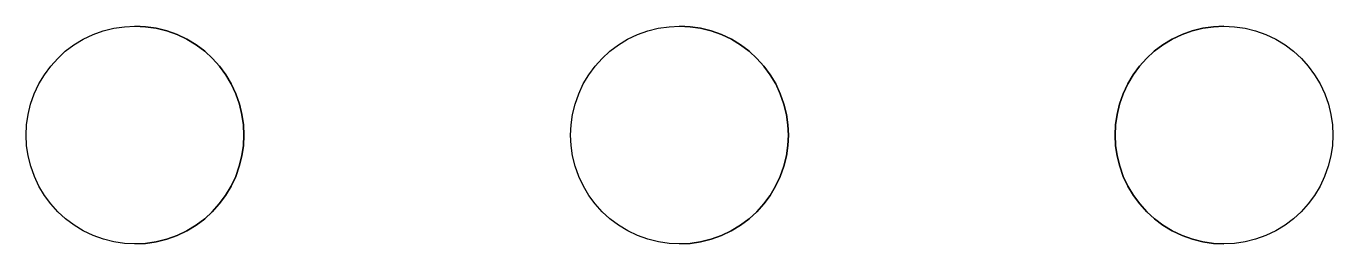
# Model space of a CAD drawing. Header units: millimetres. Extents: x 10366 to 13995, y 24552 to 29685.
# Drawn here: x 13226.8 to 13346.8, y 26825.1 to 26845.1 of the extents above; entities that cross this region are included whole.
import ezdxf

# ---------------------------------------------------------------- set-up
doc = ezdxf.new("R2010")
doc.units = ezdxf.units.MM
doc.header["$LTSCALE"] = 3
doc.layers.add('DomyÅ›lny', color=7, linetype='Continuous')

msp = doc.modelspace()

# ---------------------------------------------------------------- linework, layer by layer
at = {"layer": 'DomyÅ›lny'}
for points in [[(13236.78, 26825.09, 0), (13235.82, 26825.14, 0), (13234.85, 26825.29, 0), (13233.88, 26825.53, 0), (13232.93, 26825.87, 0), (13232.03, 26826.3, 0), (13231.18, 26826.82, 0), (13230.39, 26827.4, 0), (13229.69, 26828.05, 0), (13229.05, 26828.76, 0), (13228.47, 26829.54, 0), (13227.96, 26830.39, 0), (13227.54, 26831.28, 0), (13227.21, 26832.22, 0), (13226.97, 26833.17, 0), (13226.83, 26834.13, 0), (13226.78, 26835.08, 0), (13226.83, 26836.02, 0), (13226.97, 26836.98, 0), (13227.2, 26837.94, 0), (13227.53, 26838.88, 0), (13227.95, 26839.78, 0), (13228.46, 26840.63, 0), (13229.04, 26841.42, 0), (13229.68, 26842.13, 0), (13230.38, 26842.78, 0), (13231.17, 26843.36, 0), (13232.02, 26843.88, 0), (13232.93, 26844.32, 0), (13233.87, 26844.66, 0), (13234.84, 26844.9, 0), (13235.82, 26845.04, 0), (13236.78, 26845.09, 0)], [(13236.78, 26845.09, 0), (13237.75, 26845.04, 0), (13238.72, 26844.9, 0), (13239.69, 26844.66, 0), (13240.64, 26844.32, 0), (13241.55, 26843.88, 0), (13242.4, 26843.36, 0), (13243.18, 26842.78, 0), (13243.89, 26842.13, 0), (13244.53, 26841.42, 0), (13245.11, 26840.63, 0), (13245.62, 26839.78, 0), (13246.04, 26838.88, 0), (13246.37, 26837.94, 0), (13246.6, 26836.98, 0), (13246.74, 26836.02, 0), (13246.78, 26835.08, 0), (13246.74, 26834.13, 0), (13246.6, 26833.17, 0), (13246.36, 26832.22, 0), (13246.03, 26831.28, 0), (13245.61, 26830.39, 0), (13245.1, 26829.54, 0), (13244.52, 26828.76, 0), (13243.88, 26828.05, 0), (13243.18, 26827.4, 0), (13242.39, 26826.82, 0), (13241.54, 26826.3, 0), (13240.64, 26825.87, 0), (13239.69, 26825.53, 0), (13238.72, 26825.29, 0), (13237.75, 26825.14, 0), (13236.78, 26825.09, 0)], [(13236.78, 26825.09, 0), (13237.75, 26825.14, 0), (13238.72, 26825.29, 0), (13239.69, 26825.53, 0), (13240.64, 26825.87, 0), (13241.54, 26826.3, 0), (13242.39, 26826.82, 0), (13243.18, 26827.4, 0), (13243.88, 26828.05, 0), (13244.52, 26828.76, 0), (13245.1, 26829.54, 0), (13245.61, 26830.39, 0), (13246.03, 26831.28, 0), (13246.36, 26832.22, 0), (13246.6, 26833.17, 0), (13246.74, 26834.13, 0), (13246.78, 26835.08, 0), (13246.74, 26836.02, 0), (13246.6, 26836.98, 0), (13246.37, 26837.94, 0), (13246.04, 26838.88, 0), (13245.62, 26839.78, 0), (13245.11, 26840.63, 0), (13244.53, 26841.42, 0), (13243.89, 26842.13, 0), (13243.18, 26842.78, 0), (13242.4, 26843.36, 0), (13241.55, 26843.88, 0), (13240.64, 26844.32, 0), (13239.7, 26844.66, 0), (13238.72, 26844.9, 0), (13237.75, 26845.04, 0), (13236.78, 26845.09, 0)], [(13286.78, 26825.09, 0), (13285.82, 26825.14, 0), (13284.85, 26825.29, 0), (13283.88, 26825.53, 0), (13282.93, 26825.87, 0), (13282.03, 26826.3, 0), (13281.18, 26826.82, 0), (13280.39, 26827.4, 0), (13279.69, 26828.05, 0), (13279.05, 26828.76, 0), (13278.47, 26829.54, 0), (13277.96, 26830.39, 0), (13277.54, 26831.28, 0), (13277.21, 26832.22, 0), (13276.97, 26833.17, 0), (13276.83, 26834.13, 0), (13276.78, 26835.08, 0), (13276.83, 26836.02, 0), (13276.97, 26836.98, 0), (13277.2, 26837.94, 0), (13277.53, 26838.88, 0), (13277.95, 26839.78, 0), (13278.46, 26840.63, 0), (13279.04, 26841.42, 0), (13279.68, 26842.13, 0), (13280.38, 26842.78, 0), (13281.17, 26843.36, 0), (13282.02, 26843.88, 0), (13282.93, 26844.32, 0), (13283.87, 26844.66, 0), (13284.84, 26844.9, 0), (13285.82, 26845.04, 0), (13286.78, 26845.09, 0)], [(13286.78, 26845.09, 0), (13287.75, 26845.04, 0), (13288.72, 26844.9, 0), (13289.69, 26844.66, 0), (13290.64, 26844.32, 0), (13291.55, 26843.88, 0), (13292.4, 26843.36, 0), (13293.18, 26842.78, 0), (13293.89, 26842.13, 0), (13294.53, 26841.42, 0), (13295.11, 26840.63, 0), (13295.62, 26839.78, 0), (13296.04, 26838.88, 0), (13296.37, 26837.94, 0), (13296.6, 26836.98, 0), (13296.74, 26836.02, 0), (13296.78, 26835.08, 0), (13296.74, 26834.13, 0), (13296.6, 26833.17, 0), (13296.36, 26832.22, 0), (13296.03, 26831.28, 0), (13295.61, 26830.39, 0), (13295.1, 26829.54, 0), (13294.52, 26828.76, 0), (13293.88, 26828.05, 0), (13293.18, 26827.4, 0), (13292.39, 26826.82, 0), (13291.54, 26826.3, 0), (13290.64, 26825.87, 0), (13289.69, 26825.53, 0), (13288.72, 26825.29, 0), (13287.75, 26825.14, 0), (13286.78, 26825.09, 0)], [(13286.78, 26825.09, 0), (13287.75, 26825.14, 0), (13288.72, 26825.29, 0), (13289.69, 26825.53, 0), (13290.64, 26825.87, 0), (13291.54, 26826.3, 0), (13292.39, 26826.82, 0), (13293.18, 26827.4, 0), (13293.88, 26828.05, 0), (13294.52, 26828.76, 0), (13295.1, 26829.54, 0), (13295.61, 26830.39, 0), (13296.03, 26831.28, 0), (13296.36, 26832.22, 0), (13296.6, 26833.17, 0), (13296.74, 26834.13, 0), (13296.78, 26835.08, 0), (13296.74, 26836.02, 0), (13296.6, 26836.98, 0), (13296.37, 26837.94, 0), (13296.04, 26838.88, 0), (13295.62, 26839.78, 0), (13295.11, 26840.63, 0), (13294.53, 26841.42, 0), (13293.89, 26842.13, 0), (13293.18, 26842.78, 0), (13292.4, 26843.36, 0), (13291.55, 26843.88, 0), (13290.64, 26844.32, 0), (13289.7, 26844.66, 0), (13288.72, 26844.9, 0), (13287.75, 26845.04, 0), (13286.78, 26845.09, 0)], [(13336.78, 26845.09, 0), (13335.82, 26845.04, 0), (13334.84, 26844.9, 0), (13333.87, 26844.66, 0), (13332.93, 26844.32, 0), (13332.02, 26843.88, 0), (13331.17, 26843.36, 0), (13330.38, 26842.78, 0), (13329.68, 26842.13, 0), (13329.04, 26841.42, 0), (13328.46, 26840.63, 0), (13327.95, 26839.78, 0), (13327.53, 26838.88, 0), (13327.2, 26837.94, 0), (13326.97, 26836.98, 0), (13326.83, 26836.02, 0), (13326.78, 26835.08, 0), (13326.83, 26834.13, 0), (13326.97, 26833.17, 0), (13327.21, 26832.22, 0), (13327.54, 26831.28, 0), (13327.96, 26830.39, 0), (13328.47, 26829.54, 0), (13329.05, 26828.76, 0), (13329.69, 26828.05, 0), (13330.39, 26827.4, 0), (13331.18, 26826.82, 0), (13332.02, 26826.3, 0), (13332.93, 26825.87, 0), (13333.88, 26825.53, 0), (13334.85, 26825.29, 0), (13335.82, 26825.14, 0), (13336.78, 26825.09, 0)], [(13336.78, 26825.09, 0), (13335.82, 26825.14, 0), (13334.85, 26825.29, 0), (13333.88, 26825.53, 0), (13332.93, 26825.87, 0), (13332.03, 26826.3, 0), (13331.18, 26826.82, 0), (13330.39, 26827.4, 0), (13329.69, 26828.05, 0), (13329.05, 26828.76, 0), (13328.47, 26829.54, 0), (13327.96, 26830.39, 0), (13327.54, 26831.28, 0), (13327.21, 26832.22, 0), (13326.97, 26833.17, 0), (13326.83, 26834.13, 0), (13326.78, 26835.08, 0), (13326.83, 26836.02, 0), (13326.97, 26836.98, 0), (13327.2, 26837.94, 0), (13327.53, 26838.88, 0), (13327.95, 26839.78, 0), (13328.46, 26840.63, 0), (13329.04, 26841.42, 0), (13329.68, 26842.13, 0), (13330.38, 26842.78, 0), (13331.17, 26843.36, 0), (13332.02, 26843.88, 0), (13332.93, 26844.32, 0), (13333.87, 26844.66, 0), (13334.84, 26844.9, 0), (13335.82, 26845.04, 0), (13336.78, 26845.09, 0)], [(13336.78, 26845.09, 0), (13337.75, 26845.04, 0), (13338.72, 26844.9, 0), (13339.69, 26844.66, 0), (13340.64, 26844.32, 0), (13341.55, 26843.88, 0), (13342.4, 26843.36, 0), (13343.18, 26842.78, 0), (13343.89, 26842.13, 0), (13344.53, 26841.42, 0), (13345.11, 26840.63, 0), (13345.62, 26839.78, 0), (13346.04, 26838.88, 0), (13346.37, 26837.94, 0), (13346.6, 26836.98, 0), (13346.74, 26836.02, 0), (13346.78, 26835.08, 0), (13346.74, 26834.13, 0), (13346.6, 26833.17, 0), (13346.36, 26832.22, 0), (13346.03, 26831.28, 0), (13345.61, 26830.39, 0), (13345.1, 26829.54, 0), (13344.52, 26828.76, 0), (13343.88, 26828.05, 0), (13343.18, 26827.4, 0), (13342.39, 26826.82, 0), (13341.54, 26826.3, 0), (13340.64, 26825.87, 0), (13339.69, 26825.53, 0), (13338.72, 26825.29, 0), (13337.75, 26825.14, 0), (13336.78, 26825.09, 0)]]:
    msp.add_polyline3d(points, dxfattribs=at)

doc.saveas('drawing.dxf')
